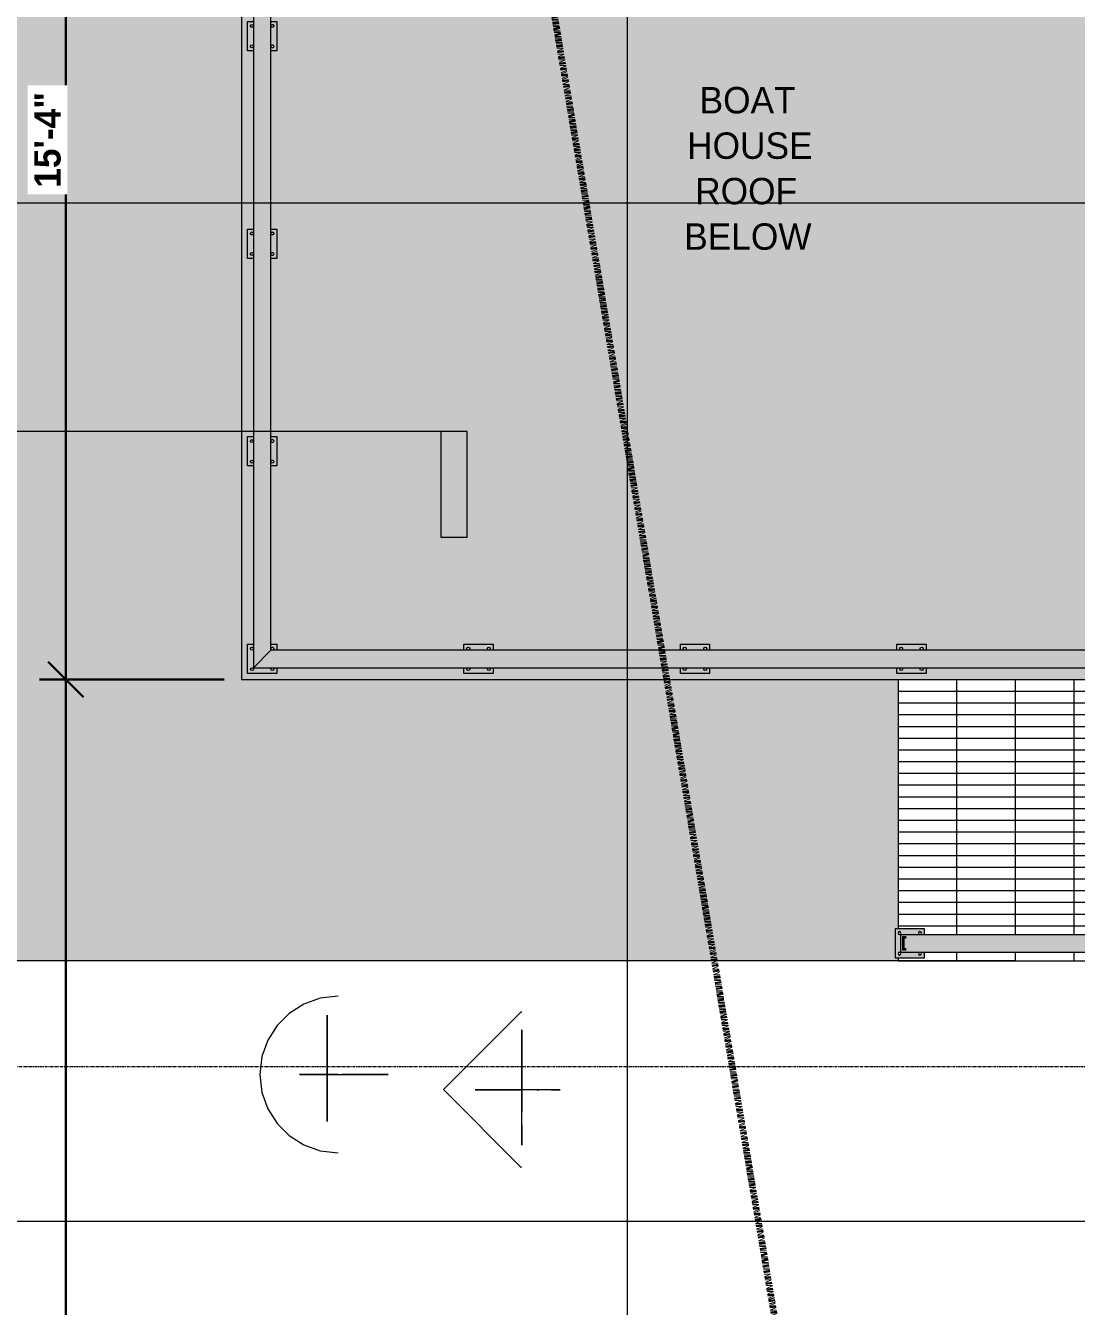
# Model space of a CAD drawing. Header units: inches. Extents: x -3304 to -1623, y 8184 to 9003.
# Drawn here: x -3111.2 to -2931.9, y 8585.7 to 8804.1 of the extents above; entities that cross this region are included whole.
import ezdxf

# ---------------------------------------------------------------- set-up
doc = ezdxf.new("R2010")
doc.units = ezdxf.units.IN
doc.header["$MEASUREMENT"] = 0
for name, pattern in [('Double Dash 3_8_', [1, 0.375, -0.125, 0.125, -0.125, 0.125, -0.125]), ('Grid Line 1_2_', [0.875, 0.5, -0.125, 0.125, -0.125]), ('Overhead 1_16_', [0.101562, 0.0625, -0.039062])]:
    doc.linetypes.add(name, pattern=pattern)
for name, color, linetype, lineweight in [('A-ANNO-DIMS-1', 211, 'Continuous', 30), ('A-DETL-GENF', 92, 'Continuous', 9), ('A-FLOR', 192, 'Continuous', 18), ('A-FLOR-HRAL', 11, 'Continuous', 9), ('C-PROP-LINE', 91, 'Double Dash 3_8_', 158), ('C-TOPO', 7, 'Continuous', 9), ('G-ANNO-SYMB', 111, 'Continuous', 9), ('G-ANNO-TEXT-1', 147, 'Continuous', 9), ('S-FNDN', 32, 'Continuous', 18), ('S-GRID-1', 1, 'Grid Line 1_2_', 9), ('S-STRS', 31, 'Continuous', 9), ('S-STRS-1', 31, 'Overhead 1_16_', 9)]:
    doc.layers.add(name, color=color, linetype=linetype, lineweight=lineweight)
doc.styles.add('Century Gothic_1', font='ufonts.com_century-gothic.ttf', dxfattribs={"height": 4.5})
doc.styles.add('Century Gothic_B', font='GOTHICB.TTF', dxfattribs={"height": 4.5})
doc.dimstyles.new('OD__1__Tol__', dxfattribs={"dimscale": 12, "dimtxt": 4.698757, "dimasz": 0.5, "dimexe": 0.375, "dimexo": 0.25, "dimgap": 0.0625, "dimtad": 1, "dimdec": 0, "dimzin": 3, "dimdsep": 46, "dimlunit": 4, "dimtxsty": 'Century Gothic_B', "dimblk1": 'OBLIQUE', "dimblk2": 'OBLIQUE', "dimsah": 1, "dimcen": 0.09, "dimdle": 0.375, "dimazin": 0, "dimtfac": 1, "dimtdec": 4, "dimtix": 1, "dimtmove": 0, "dimatfit": 3, "dimfxl": 1, "dimtvp": 1, "dimtfill": 1, "dimfrac": 2, "dimtolj": 1, "dimtzin": 0, "dimlwd": 30, "dimlwe": 30, "dimarcsym": 2})
pattern_1 = [(180, (-2962.337, 8692.569), (-2e-16, -2), [])]

# ---------------------------------------------------------------- blocks, each defined once
blk = doc.blocks.new('Railing - 2_ x 1_2_ 2-V2-FLOOR PLAN - 2ND FLOOR')
at = {"layer": 'A-FLOR-HRAL'}
h = blk.add_hatch(color=256, dxfattribs=at)
h.paths.add_polyline_path([(-2.5, -2.5), (-2.5, 2.5), (-1.5, 2.5), (-1.5, -1.5), (2.5, -1.5), (2.5, -2.5), (-2, -2.5)], flags=0)
h.paths.add_polyline_path([(-2, 1.75), (-1.99, 1.69), (-1.93, 1.57), (-1.81, 1.51), (-1.69, 1.51), (-1.57, 1.57), (-1.51, 1.69), (-1.51, 1.81), (-1.57, 1.93), (-1.63, 1.97), (-1.75, 2), (-1.88, 1.97), (-1.97, 1.87)], flags=0)
h.paths.add_polyline_path([(-2, -1.75), (-1.99, -1.81), (-1.93, -1.93), (-1.81, -1.99), (-1.69, -1.99), (-1.57, -1.93), (-1.51, -1.81), (-1.51, -1.69), (-1.57, -1.57), (-1.69, -1.51), (-1.81, -1.51), (-1.93, -1.57), (-1.99, -1.69)], flags=0)
h.paths.add_polyline_path([(1.5, -1.75), (1.53, -1.88), (1.57, -1.93), (1.69, -1.99), (1.81, -1.99), (1.93, -1.93), (1.99, -1.81), (1.99, -1.69), (1.97, -1.63), (1.87, -1.53), (1.81, -1.51), (1.69, -1.51), (1.57, -1.57), (1.51, -1.69)], flags=0)
h.paths.add_polyline_path([(1.5, 1.93), (1.5, 2.5), (2.5, 2.5), (2.5, 1.5), (1.5, 1.5), (1.5, 1.81)], flags=0)
h.paths.add_polyline_path([(1.51, 1.81), (1.51, 1.69), (1.57, 1.57), (1.72, 1.51), (1.81, 1.51), (1.91, 1.57), (1.97, 1.62), (1.99, 1.69), (1.99, 1.81), (1.97, 1.87), (1.87, 1.97), (1.75, 2), (1.62, 1.97), (1.57, 1.93), (1.53, 1.86)], flags=0)
h = blk.add_hatch(color=256, dxfattribs=at)
h.paths.add_polyline_path([(-2, -1.75), (-1.99, -1.69), (-1.93, -1.57), (-1.81, -1.51), (-1.69, -1.51), (-1.57, -1.57), (-1.51, -1.69), (-1.51, -1.81), (-1.57, -1.93), (-1.69, -1.99), (-1.81, -1.99), (-1.93, -1.93), (-1.99, -1.81)], flags=0)
h.paths.add_polyline_path([(-2, 1.75), (-1.97, 1.87), (-1.88, 1.97), (-1.75, 2), (-1.63, 1.97), (-1.57, 1.93), (-1.51, 1.81), (-1.51, 1.69), (-1.57, 1.57), (-1.69, 1.51), (-1.81, 1.51), (-1.93, 1.57), (-1.99, 1.69)], flags=0)
h.paths.add_polyline_path([(1.5, -1.75), (1.53, -1.64), (1.57, -1.57), (1.69, -1.51), (1.81, -1.51), (1.91, -1.57), (1.97, -1.63), (1.99, -1.69), (1.99, -1.81), (1.93, -1.93), (1.81, -1.99), (1.69, -1.99), (1.57, -1.93), (1.51, -1.81)], flags=0)
h.paths.add_polyline_path([(1.51, 1.69), (1.51, 1.81), (1.57, 1.93), (1.62, 1.97), (1.75, 2), (1.87, 1.97), (1.97, 1.87), (1.99, 1.81), (1.99, 1.69), (1.97, 1.62), (1.87, 1.53), (1.81, 1.51), (1.69, 1.51), (1.57, 1.57), (1.53, 1.62)], flags=0)
for p, q in [((-1.5, 2.5), (-2.5, 2.5)), ((-2.5, 2.5), (-2.5, -2.5)), ((2.5, 2.5), (1.5, 2.5)), ((2.5, 1.5), (2.5, 2.5)), ((2.5, -2.5), (2.5, -1.5)), ((-2.5, -2.5), (2.5, -2.5))]:
    blk.add_line(p, q, dxfattribs=at)
for centre, start, end in [((-1.75, 1.75), 15.0088, 180), ((-1.75, 1.75), 180, 360), ((-1.75, 1.75), 360, 15), ((1.75, 1.75), 165, 180), ((1.75, 1.75), 180, 360), ((1.75, 1.75), 15.0088, 164.9912), ((1.75, 1.75), 360, 15), ((-1.75, -1.75), 360, 180), ((-1.75, -1.75), 180, 360), ((1.75, -1.75), 360, 180), ((1.75, -1.75), 180, 360)]:
    blk.add_arc(centre, 0.25, start, end, dxfattribs=at)
blk = doc.blocks.new('Railing - 2_ x 1_2_ 2-V5-FLOOR PLAN - 2ND FLOOR')
at = {"layer": 'A-FLOR-HRAL'}
h = blk.add_hatch(color=256, dxfattribs=at)
h.paths.add_polyline_path([(-2.5, -2.5), (-2.5, 2.5), (-1.5, 2.5), (-1.51, -2.5), (-2, -2.5)], flags=0)
h.paths.add_polyline_path([(-2, 1.75), (-1.99, 1.69), (-1.93, 1.57), (-1.81, 1.51), (-1.69, 1.51), (-1.57, 1.57), (-1.51, 1.69), (-1.51, 1.81), (-1.57, 1.93), (-1.63, 1.97), (-1.75, 2), (-1.88, 1.97), (-1.97, 1.87)], flags=0)
h.paths.add_polyline_path([(-2, -1.75), (-1.99, -1.81), (-1.93, -1.93), (-1.81, -1.99), (-1.69, -1.99), (-1.57, -1.93), (-1.51, -1.81), (-1.51, -1.69), (-1.57, -1.57), (-1.69, -1.51), (-1.81, -1.51), (-1.93, -1.57), (-1.99, -1.69)], flags=0)
h.paths.add_polyline_path([(1.5, -1.88), (1.5, 2.5), (2.5, 2.5), (2.5, -2.5), (1.5, -2.5), (1.5, -1.88)], flags=0)
h.paths.add_polyline_path([(1.5, -1.75), (1.53, -1.88), (1.57, -1.93), (1.69, -1.99), (1.81, -1.99), (1.93, -1.93), (1.99, -1.81), (1.99, -1.69), (1.97, -1.63), (1.87, -1.53), (1.81, -1.51), (1.69, -1.51), (1.57, -1.57), (1.51, -1.69)], flags=0)
h.paths.add_polyline_path([(1.51, 1.81), (1.51, 1.69), (1.57, 1.57), (1.69, 1.51), (1.81, 1.51), (1.91, 1.57), (1.97, 1.62), (1.99, 1.69), (1.99, 1.81), (1.97, 1.87), (1.87, 1.97), (1.75, 2), (1.62, 1.97), (1.57, 1.93), (1.53, 1.86)], flags=0)
h = blk.add_hatch(color=256, dxfattribs=at)
h.paths.add_polyline_path([(-2, 1.75), (-1.97, 1.87), (-1.88, 1.97), (-1.75, 2), (-1.63, 1.97), (-1.57, 1.93), (-1.51, 1.81), (-1.51, 1.69), (-1.57, 1.57), (-1.69, 1.51), (-1.81, 1.51), (-1.93, 1.57), (-1.99, 1.69)], flags=0)
h.paths.add_polyline_path([(-2, -1.75), (-1.99, -1.69), (-1.93, -1.57), (-1.81, -1.51), (-1.69, -1.51), (-1.57, -1.57), (-1.51, -1.69), (-1.51, -1.81), (-1.57, -1.93), (-1.69, -1.99), (-1.81, -1.99), (-1.93, -1.93), (-1.99, -1.81)], flags=0)
h.paths.add_polyline_path([(1.5, -1.75), (1.53, -1.64), (1.57, -1.57), (1.69, -1.51), (1.81, -1.51), (1.91, -1.57), (1.97, -1.63), (1.99, -1.69), (1.99, -1.81), (1.93, -1.93), (1.81, -1.99), (1.69, -1.99), (1.57, -1.93), (1.51, -1.81)], flags=0)
h.paths.add_polyline_path([(1.51, 1.69), (1.51, 1.81), (1.57, 1.93), (1.62, 1.97), (1.75, 2), (1.87, 1.97), (1.97, 1.87), (1.99, 1.81), (1.99, 1.69), (1.97, 1.62), (1.87, 1.53), (1.81, 1.51), (1.69, 1.51), (1.57, 1.57), (1.53, 1.62)], flags=0)
for p, q in [((-1.5, 2.5), (-2.5, 2.5)), ((-2.5, 2.5), (-2.5, -2.5)), ((2.5, 2.5), (1.5, 2.5)), ((2.5, -2.5), (2.5, 2.5)), ((-2.5, -2.5), (-1.5, -2.5)), ((1.5, -2.5), (2.5, -2.5))]:
    blk.add_line(p, q, dxfattribs=at)
for centre, start, end in [((-1.75, 1.75), 360, 180), ((-1.75, 1.75), 180, 360), ((1.75, 1.75), 360, 180), ((1.75, 1.75), 180, 360), ((-1.75, -1.75), 360, 180), ((-1.75, -1.75), 180, 360), ((1.75, -1.75), 360, 180), ((1.75, -1.75), 180, 360)]:
    blk.add_arc(centre, 0.25, start, end, dxfattribs=at)
blk = doc.blocks.new('Railing - 2_ x 1_2_ 2-V6-FLOOR PLAN - 2ND FLOOR')
at = {"layer": 'A-FLOR-HRAL'}
h = blk.add_hatch(color=256, dxfattribs=at)
h.paths.add_polyline_path([(-1.5, 2.5), (-1.5, -2.5), (-2.5, -2.5), (-2.5, 2.5)], flags=0)
h.paths.add_polyline_path([(2.5, 2.5), (2.5, -2.5), (1.5, -2.5), (1.5, 2.5), (1.97, 2.5)], flags=0)
h.paths.add_polyline_path([(-1.75, 2), (-1.88, 1.97), (-1.97, 1.87), (-2, 1.75), (-1.99, 1.69), (-1.93, 1.57), (-1.81, 1.51), (-1.69, 1.51), (-1.57, 1.57), (-1.51, 1.69), (-1.51, 1.81), (-1.57, 1.93), (-1.63, 1.97)], flags=0)
h.paths.add_polyline_path([(1.75, 2), (1.62, 1.97), (1.57, 1.93), (1.51, 1.81), (1.51, 1.69), (1.57, 1.57), (1.69, 1.51), (1.81, 1.51), (1.91, 1.57), (1.97, 1.62), (1.99, 1.69), (1.99, 1.81), (1.97, 1.87), (1.87, 1.97), (1.81, 1.98)], flags=0)
h.paths.add_polyline_path([(-1.69, -1.51), (-1.81, -1.51), (-1.93, -1.57), (-1.99, -1.69), (-1.99, -1.81), (-1.93, -1.93), (-1.81, -1.99), (-1.69, -1.99), (-1.57, -1.93), (-1.51, -1.81), (-1.51, -1.69), (-1.57, -1.57), (-1.63, -1.53)], flags=0)
h.paths.add_polyline_path([(1.69, -1.51), (1.57, -1.57), (1.51, -1.69), (1.51, -1.81), (1.57, -1.93), (1.69, -1.99), (1.81, -1.99), (1.93, -1.93), (1.99, -1.81), (1.99, -1.69), (1.97, -1.63), (1.87, -1.53), (1.81, -1.51)], flags=0)
h = blk.add_hatch(color=256, dxfattribs=at)
h.paths.add_polyline_path([(1.75, 2), (1.87, 1.97), (1.97, 1.87), (1.99, 1.81), (1.99, 1.69), (1.97, 1.62), (1.87, 1.53), (1.81, 1.51), (1.69, 1.51), (1.57, 1.57), (1.51, 1.69), (1.51, 1.81), (1.57, 1.93), (1.62, 1.97)], flags=0)
h.paths.add_polyline_path([(-1.75, 2), (-1.63, 1.97), (-1.57, 1.93), (-1.51, 1.81), (-1.51, 1.69), (-1.57, 1.57), (-1.69, 1.51), (-1.81, 1.51), (-1.93, 1.57), (-1.99, 1.69), (-2, 1.75), (-1.97, 1.87), (-1.88, 1.97)], flags=0)
h.paths.add_polyline_path([(-1.69, -1.51), (-1.57, -1.57), (-1.51, -1.69), (-1.51, -1.81), (-1.57, -1.93), (-1.69, -1.99), (-1.81, -1.99), (-1.93, -1.93), (-1.99, -1.81), (-1.99, -1.69), (-1.93, -1.57), (-1.81, -1.51)], flags=0)
h.paths.add_polyline_path([(1.69, -1.51), (1.81, -1.51), (1.91, -1.57), (1.97, -1.63), (1.99, -1.69), (1.99, -1.81), (1.93, -1.93), (1.81, -1.99), (1.69, -1.99), (1.57, -1.93), (1.51, -1.81), (1.51, -1.69), (1.57, -1.57), (1.62, -1.53)], flags=0)
for p, q in [((-1.5, 2.5), (-2.5, 2.5)), ((-2.5, 2.5), (-2.5, -2.5)), ((2.5, 2.5), (1.5, 2.5)), ((2.5, -2.5), (2.5, 2.5)), ((-2.5, -2.5), (-1.5, -2.5)), ((1.5, -2.5), (2.5, -2.5))]:
    blk.add_line(p, q, dxfattribs=at)
for centre, start, end in [((-1.75, 1.75), 360, 180), ((-1.75, 1.75), 180, 360), ((1.75, 1.75), 75, 180), ((1.75, 1.75), 180, 285), ((1.75, 1.75), 360, 74.9912), ((1.75, 1.75), 285.0088, 360), ((-1.75, -1.75), 360, 180), ((-1.75, -1.75), 180, 360), ((1.75, -1.75), 75, 180), ((1.75, -1.75), 180, 285), ((1.75, -1.75), 360, 74.9912), ((1.75, -1.75), 285.0088, 360)]:
    blk.add_arc(centre, 0.25, start, end, dxfattribs=at)
blk = doc.blocks.new('Railing - Railing-1114347-FLOOR PLAN - 2ND FLOOR')
at = {"layer": 'A-FLOR-HRAL'}
for points in [[(8694.57, 3072.34), (8694.57, 2812.34), (8697.57, 2812.34), (8697.57, 3069.34), (8695.61, 3071.29)], [(8694.57, 3072.34), (8697.57, 3069.34), (8871.57, 3069.34), (8874.57, 3072.34), (8696.64, 3072.34)]]:
    blk.add_hatch(color=256, dxfattribs=at).paths.add_polyline_path(points, flags=0)
for p, q in [((8697.57, 3069.34), (8694.57, 3072.34)), ((8694.57, 3072.34), (8694.57, 2812.34)), ((8874.57, 3072.34), (8694.57, 3072.34)), ((8697.57, 2812.34), (8697.57, 3069.34)), ((8697.57, 3069.34), (8871.57, 3069.34))]:
    blk.add_line(p, q, dxfattribs=at)
at = {"extrusion": (0, 0, -1), "zscale": -1}
for name, p, rotation in [('Railing - 2_ x 1_2_ 2-V2-FLOOR PLAN - 2ND FLOOR', (-8696.07, 3070.84), 180), ('Railing - 2_ x 1_2_ 2-V6-FLOOR PLAN - 2ND FLOOR', (-8731.47, 3070.84), 270), ('Railing - 2_ x 1_2_ 2-V6-FLOOR PLAN - 2ND FLOOR', (-8766.87, 3070.84), 270), ('Railing - 2_ x 1_2_ 2-V6-FLOOR PLAN - 2ND FLOOR', (-8802.27, 3070.84), 270), ('Railing - 2_ x 1_2_ 2-V5-FLOOR PLAN - 2ND FLOOR', (-8696.07, 3033.91), 180), ('Railing - 2_ x 1_2_ 2-V5-FLOOR PLAN - 2ND FLOOR', (-8696.07, 2996.98), 180), ('Railing - 2_ x 1_2_ 2-V5-FLOOR PLAN - 2ND FLOOR', (-8696.07, 2960.05), 180)]:
    blk.add_blockref(name, p, dxfattribs=dict(at, rotation=rotation))
blk = doc.blocks.new('Railing - 2_ x 1_2_ 2-1877839-FLOOR PLAN - 2ND FLOOR')
at = {"layer": 'A-FLOR-HRAL'}
h = blk.add_hatch(color=256, dxfattribs=at)
h.paths.add_polyline_path([(-2.5, 2.5), (-2.5, -2.5), (-1.5, -2.5), (-1.5, 1.5), (1.5, 1.5), (1.5, -2.5), (2.5, -2.5), (2.5, 2.5), (-1.87, 2.5)], flags=0)
h.paths.add_polyline_path([(-2, 1.75), (-1.97, 1.88), (-1.84, 1.98), (-1.75, 2), (-1.62, 1.97), (-1.57, 1.93), (-1.51, 1.81), (-1.51, 1.69), (-1.57, 1.57), (-1.69, 1.51), (-1.84, 1.52), (-1.93, 1.57), (-1.99, 1.69)], flags=0)
h.paths.add_polyline_path([(-2, -1.75), (-1.99, -1.69), (-1.93, -1.57), (-1.81, -1.51), (-1.69, -1.51), (-1.57, -1.57), (-1.51, -1.69), (-1.51, -1.81), (-1.57, -1.93), (-1.69, -1.99), (-1.84, -1.98), (-1.93, -1.93), (-1.99, -1.81)], flags=0)
h.paths.add_polyline_path([(1.5, -1.75), (1.53, -1.64), (1.57, -1.57), (1.69, -1.51), (1.81, -1.51), (1.91, -1.57), (1.97, -1.62), (1.99, -1.69), (1.99, -1.81), (1.93, -1.93), (1.81, -1.99), (1.69, -1.99), (1.57, -1.93), (1.51, -1.81)], flags=0)
h.paths.add_polyline_path([(1.51, 1.81), (1.57, 1.93), (1.63, 1.97), (1.75, 2), (1.88, 1.97), (1.97, 1.88), (1.99, 1.81), (1.99, 1.69), (1.97, 1.63), (1.88, 1.53), (1.81, 1.51), (1.69, 1.51), (1.57, 1.57), (1.51, 1.69)], flags=0)
h = blk.add_hatch(color=256, dxfattribs=at)
h.paths.add_polyline_path([(-2, -1.75), (-1.99, -1.81), (-1.93, -1.93), (-1.81, -1.99), (-1.69, -1.99), (-1.57, -1.93), (-1.51, -1.81), (-1.51, -1.69), (-1.57, -1.57), (-1.69, -1.51), (-1.84, -1.52), (-1.93, -1.57), (-1.99, -1.69)], flags=0)
h.paths.add_polyline_path([(-2, 1.75), (-1.99, 1.69), (-1.93, 1.57), (-1.81, 1.51), (-1.69, 1.51), (-1.57, 1.57), (-1.51, 1.69), (-1.51, 1.81), (-1.57, 1.93), (-1.62, 1.97), (-1.75, 2), (-1.87, 1.97), (-1.97, 1.88)], flags=0)
h.paths.add_polyline_path([(1.5, -1.75), (1.53, -1.87), (1.57, -1.93), (1.69, -1.99), (1.81, -1.99), (1.93, -1.93), (1.99, -1.81), (1.99, -1.69), (1.97, -1.62), (1.88, -1.53), (1.81, -1.51), (1.69, -1.51), (1.57, -1.57), (1.51, -1.69)], flags=0)
h.paths.add_polyline_path([(1.51, 1.81), (1.51, 1.69), (1.57, 1.57), (1.69, 1.51), (1.81, 1.51), (1.91, 1.57), (1.97, 1.63), (1.99, 1.69), (1.99, 1.81), (1.97, 1.88), (1.88, 1.97), (1.75, 2), (1.63, 1.97), (1.57, 1.93), (1.53, 1.86)], flags=0)
blk.add_hatch(color=256, dxfattribs=at).paths.add_polyline_path([(-1.19, 1.19), (-1.19, 0.59), (-0.94, 0.59), (-0.94, 0.94), (0.94, 0.94), (0.94, 0.59), (1.19, 0.59), (1.19, 1.19), (-0.94, 1.19)], flags=0)
for p, q in [((2.5, 2.5), (-2.5, 2.5)), ((-2.5, 2.5), (-2.5, -2.5)), ((2.5, -2.5), (2.5, 2.5)), ((-1.19, 1.19), (1.19, 1.19)), ((-1.19, 0.59), (-1.19, 1.19)), ((-0.94, 0.59), (-0.94, 0.94)), ((-0.94, 0.94), (0.94, 0.94)), ((0.94, 0.94), (0.94, 0.59)), ((1.19, 1.19), (1.19, 0.59)), ((-2.5, -2.5), (-1.5, -2.5)), ((1.5, -2.5), (2.5, -2.5))]:
    blk.add_line(p, q, dxfattribs=at)
for centre, start, end in [((-1.75, 1.75), 360, 180), ((-1.75, 1.75), 180, 360), ((1.75, 1.75), 360, 180), ((1.75, 1.75), 180, 360), ((-1.75, -1.75), 360, 180), ((-1.75, -1.75), 180, 360), ((1.75, -1.75), 360, 180), ((1.75, -1.75), 180, 360)]:
    blk.add_arc(centre, 0.25, start, end, dxfattribs=at)
blk = doc.blocks.new('Railing - Railing-1123708-FLOOR PLAN - 2ND FLOOR')
at = {"layer": 'A-FLOR-HRAL'}
h = blk.add_hatch(color=256, dxfattribs=at)
h.paths.add_polyline_path([(8646.07, 2961.84), (8646.07, 2822.34), (8649.07, 2822.34), (8649.07, 2961.84), (8646.38, 2961.84)], flags=0)
h.paths.add_polyline_path([(8646.38, 2823.27), (8646.38, 2823.52), (8648.76, 2823.52), (8648.76, 2822.79), (8648.51, 2822.79), (8648.51, 2823.27), (8646.63, 2823.27), (8646.63, 2822.79), (8646.38, 2822.79)], flags=0)
h.paths.add_polyline_path([(8646.38, 2844.42), (8646.38, 2845.02), (8648.76, 2845.02), (8648.76, 2844.42), (8648.51, 2844.42), (8648.51, 2844.77), (8646.63, 2844.77), (8646.63, 2844.42)], flags=0)
h.paths.add_polyline_path([(8646.38, 2884.11), (8646.38, 2884.36), (8648.76, 2884.36), (8648.76, 2883.76), (8648.51, 2883.76), (8648.51, 2884.11), (8646.63, 2884.11), (8646.63, 2883.76), (8646.38, 2883.76)], flags=0)
h.paths.add_polyline_path([(8646.38, 2923.44), (8646.38, 2923.69), (8648.76, 2923.69), (8648.76, 2923.09), (8648.51, 2923.09), (8648.51, 2923.44), (8646.63, 2923.44), (8646.63, 2923.09), (8646.38, 2923.09)], flags=0)
h.paths.add_polyline_path([(8646.38, 2960.92), (8646.38, 2961.52), (8648.76, 2961.52), (8648.76, 2960.92), (8648.51, 2960.92), (8648.51, 2961.27), (8646.63, 2961.27), (8646.63, 2960.92)], flags=0)
for p, q in [((8646.07, 2961.84), (8649.07, 2961.84)), ((8646.07, 2961.84), (8646.07, 2822.34)), ((8649.07, 2961.84), (8649.07, 2822.34))]:
    blk.add_line(p, q, dxfattribs=at)
blk.add_blockref('Railing - 2_ x 1_2_ 2-1877839-FLOOR PLAN - 2ND FLOOR', (8647.57, 2960.34))
blk = doc.blocks.new('dwayne 23733 - dwayne 23733-V38-FLOOR PLAN - 2ND FLOOR')
at = {"layer": 'A-DETL-GENF'}
for p, q in [((-13.72, 0.19), (-0.5, 13.4)), ((12.71, 0.19), (-0.5, 13.4)), ((-0.54, 7.92), (-0.54, 8.01)), ((-0.54, 8.01), (-0.54, 7.91)), ((-0.54, 7.66), (-0.54, 7.92)), ((-0.54, 7.91), (-0.54, 7.65)), ((-0.54, 7.26), (-0.54, 7.66)), ((-0.54, 7.65), (-0.54, 7.26)), ((-0.54, 5.28), (-0.54, 7.26)), ((-0.54, 7.26), (-0.54, 6.78)), ((-0.54, 6.78), (-0.54, 6.24)), ((-0.54, 6.24), (-0.54, 5.69)), ((-0.54, 5.69), (-0.54, 4.84)), ((-0.54, 4.95), (-0.54, 5.28)), ((-0.54, 1.23), (-0.54, 4.95)), ((-0.54, 4.84), (-0.54, 4.6)), ((-0.54, 4.7), (-0.54, 4.84)), ((-0.54, 4.84), (-0.54, 4.81)), ((-0.54, 4.81), (-0.54, 4.74)), ((-0.54, 4.74), (-0.54, 4.69)), ((-0.54, 4.12), (-0.54, 4.7)), ((-0.54, 4.69), (-0.54, 4.64)), ((-0.54, 4.64), (-0.54, 4.58)), ((-0.54, 4.6), (-0.54, 0.4)), ((-0.54, 4.58), (-0.54, 0)), ((-0.54, 4.39), (-0.54, 4.42)), ((-0.54, 4.42), (-0.54, 3.9)), ((-0.54, 4.23), (-0.54, 4.39)), ((-0.54, 3.14), (-0.54, 4.23)), ((-0.54, 1.4), (-0.54, 4.12)), ((-0.54, 3.9), (-0.54, 3.96)), ((-0.54, 3.96), (-0.54, 3.81)), ((-0.54, 3.81), (-0.54, 1.23)), ((-0.54, 2.17), (-0.54, 3.14)), ((-13.72, 0.19), (-13.7, 0)), ((-7.33, 0), (-7.36, 0)), ((-7.36, 0), (-6.63, 0)), ((-7.25, 0), (-7.33, 0)), ((-6.85, 0), (-6.99, 0)), ((-6.99, 0), (-6.86, 0)), ((-6.63, 0), (-6.85, 0)), ((-2.13, 0), (-3.2, 0)), ((-0.11, 0), (-2.13, 0)), ((-0.54, 1.69), (-0.54, 2.17)), ((-0.54, 0.45), (-0.54, 1.69)), ((-0.54, 0.71), (-0.54, 1.4)), ((-0.54, 0.4), (-0.54, 0.71)), ((-0.54, -0.61), (-0.54, 0.45)), ((1.28, 0), (-0.11, 0)), ((1.54, 0), (1.28, 0)), ((1.96, 0), (1.54, 0)), ((6.55, 0), (5.7, 0)), ((5.7, 0), (6.64, 0)), ((6.64, 0), (6.54, 0)), ((6.82, 0), (6.55, 0)), ((7.12, 0), (6.82, 0)), ((7.44, 0), (7.12, 0)), ((7.75, 0), (7.44, 0)), ((8.04, 0), (7.75, 0)), ((8.28, 0), (8.04, 0)), ((8.11, 0), (8.71, 0)), ((8.46, 0), (8.28, 0)), ((8.68, 0), (8.46, 0)), ((8.71, 0), (8.68, 0)), ((12.69, 0), (12.71, 0.19)), ((-9.93, 0), (-9.98, 0)), ((-9.98, 0), (-8.83, 0)), ((-9.83, 0), (-9.93, 0)), ((-9.68, 0), (-9.83, 0)), ((-9.47, 0), (-9.68, 0)), ((-9.14, 0), (-9.47, 0)), ((-8.72, 0), (-9.14, 0)), ((-8.83, 0), (-8.42, 0)), ((-8.27, 0), (-8.72, 0)), ((-8.42, 0), (-7.45, 0)), ((-7.82, 0), (-8.27, 0)), ((-7.4, 0), (-7.82, 0)), ((-7.45, 0), (-6.32, 0)), ((-7.07, 0), (-7.4, 0)), ((-7.12, 0), (-7.25, 0)), ((-7.12, 0), (-4.34, 0)), ((-6.86, 0), (-7.07, 0)), ((-6.32, 0), (-5.19, 0)), ((-5.19, 0), (-4.2, 0)), ((-3.91, 0), (-4.34, 0)), ((-4.25, 0), (-4.26, 0)), ((-4.26, 0), (-4.25, 0)), ((-4.05, 0), (-4.25, 0)), ((-4.25, 0), (-4.23, 0)), ((-4.23, 0), (-4.21, 0)), ((-4.21, 0), (-3.41, 0)), ((-4.2, 0), (-3.49, 0)), ((-3.19, 0), (-4.05, 0)), ((-3.59, 0), (-3.91, 0)), ((-3.37, 0), (-3.59, 0)), ((-3.49, 0), (-3.19, 0)), ((-3.41, 0), (-2.92, 0)), ((-3.2, 0), (-3.37, 0)), ((-2.92, 0), (-2.34, 0)), ((-2.34, 0), (-1.67, 0)), ((-1.67, 0), (-0.04, 0)), ((-0.54, -1.49), (-0.54, -0.61)), ((-0.54, -2.17), (-0.54, -1.49)), ((-0.54, -2.65), (-0.54, -2.17)), ((-0.04, 0), (0.63, 0)), ((0.63, 0), (1.15, 0)), ((1.15, 0), (1.55, 0)), ((1.55, 0), (1.83, 0)), ((1.75, 0), (1.74, 0)), ((1.74, 0), (1.83, 0)), ((2.33, 0), (1.75, 0)), ((1.83, 0), (2.21, 0)), ((1.83, 0), (2.02, 0)), ((2.6, 0), (1.96, 0)), ((2.02, 0), (2.31, 0)), ((2.21, 0), (2.33, 0)), ((2.31, 0), (2.7, 0)), ((6.54, 0), (2.6, 0)), ((2.7, 0), (7.81, 0)), ((7.81, 0), (8.3, 0)), ((9.46, 0), (8.11, 0)), ((8.3, 0), (8.85, 0)), ((8.85, 0), (9.27, 0)), ((9.27, 0), (9.56, 0)), ((9.71, 0), (9.46, 0)), ((9.56, 0), (9.71, 0)), ((-0.54, -2.8), (-0.54, -2.53)), ((-0.54, -2.53), (-0.54, -2.9)), ((-0.54, -2.9), (-0.54, -2.65)), ((-0.54, -5.64), (-0.54, -2.8)), ((-0.54, -5.03), (-0.54, -4.93)), ((-0.54, -5.03), (-0.54, -5.01)), ((-0.54, -5.01), (-0.54, -5.33)), ((-0.54, -5.33), (-0.54, -5.37)), ((-0.54, -5.37), (-0.54, -5.49)), ((-0.54, -5.49), (-0.54, -5.65)), ((-0.54, -6.53), (-0.54, -5.64)), ((-0.54, -5.65), (-0.54, -5.83)), ((-0.54, -5.83), (-0.54, -5.99)), ((-0.54, -5.99), (-0.54, -6.12)), ((-0.54, -6.12), (-0.54, -6.18)), ((-0.54, -6.18), (-0.54, -6.53))]:
    blk.add_line(p, q, dxfattribs=at)
blk = doc.blocks.new('tina 23824 - tina 23824-V39-FLOOR PLAN - 2ND FLOOR')
at = {"layer": 'A-DETL-GENF'}
for p, q in [((0, 8.55), (0, 8.56)), ((0, 8.56), (0, 8.18)), ((0, 7.35), (0, 8.55)), ((0, 8.18), (0, 5.28)), ((0, 6.76), (0, 7.35)), ((0, 5.67), (0, 6.76)), ((0, 6.54), (0, 6.59)), ((0, 6.59), (0, 6.48)), ((0, 4.75), (0, 6.54)), ((0, 6.48), (0, 5.68)), ((0, 6.21), (0, 6.28)), ((0, 6.28), (0, 6.28)), ((0, 6.28), (0, 6.25)), ((0, 6.25), (0, 6.2)), ((0, 3.39), (0, 6.21)), ((0, 6.2), (0, 6.17)), ((0, 6.17), (0, 6.19)), ((0, 4.14), (0, 6.02)), ((0, 6.02), (0, 5.99)), ((0, 5.99), (0, 5.55)), ((0, 5.68), (0, 5.67)), ((0, 5.55), (0, 4.56)), ((0, 5.28), (0, 4.14)), ((0, 4.15), (0, 4.75)), ((0, 4.56), (0, 2.26)), ((0, 4.46), (0, 4.48)), ((0, 4.48), (0, 4.38)), ((0, 4.32), (0, 4.46)), ((0, 4.38), (0, 4.14)), ((0, 4.08), (0, 4.32)), ((0, 2.07), (0, 4.15)), ((0, 4.14), (0, 4.03)), ((0, 3.76), (0, 4.08)), ((0, 4.03), (0, 2.94)), ((0, 2.66), (0, 3.76)), ((0, 2.23), (0, 3.39)), ((0, 2.5), (0, 3.27)), ((0, 3.27), (0, 3.05)), ((0, 3.05), (0, 2.97)), ((0, 2.97), (0, 2.83)), ((0, 2.94), (0, 2.59)), ((0, 2.83), (0, 0.65)), ((0, 2.16), (0, 2.66)), ((0, 2.59), (0, 2.46)), ((0, 2.46), (0, 2.5)), ((0, 2.26), (0, 1.96)), ((0, 1.85), (0, 2.23)), ((0, 1.81), (0, 2.16)), ((0, 0.74), (0, 2.07)), ((0, 1.96), (0, 1.85)), ((0, 1.3), (0, 1.81)), ((0, 1.03), (0, 1.3)), ((0, 0.65), (0, 1.03)), ((0, 0.65), (0, 0.74)), ((0, -3.28), (0, 0.65)), ((0, 0), (0, -5.63)), ((-13.36, 0), (-13.01, -3.06)), ((-10.07, -1.88), (-10.12, -1.88)), ((-10.12, -1.88), (-8.16, -1.88)), ((-9.9, -1.88), (-10.07, -1.88)), ((-9.64, -1.88), (-9.9, -1.88)), ((-9.56, -1.88), (-9.68, -1.88)), ((-9.68, -1.88), (-8.44, -1.88)), ((-9.34, -1.88), (-9.64, -1.88)), ((-8.93, -1.88), (-9.56, -1.88)), ((-9.03, -1.88), (-9.34, -1.88)), ((-8.77, -1.88), (-9.03, -1.88)), ((-7.95, -1.88), (-8.93, -1.88)), ((-8.59, -1.88), (-8.77, -1.88)), ((-8.49, -1.88), (-8.59, -1.88)), ((-8.48, -1.88), (-8.5, -1.88)), ((-8.5, -1.88), (-8.48, -1.88)), ((-8.44, -1.88), (-8.49, -1.88)), ((-7.97, -1.88), (-8.48, -1.88)), ((-8.48, -1.88), (-8.45, -1.88)), ((-8.45, -1.88), (-8.43, -1.88)), ((-8.44, -1.88), (-8.2, -1.88)), ((-8.43, -1.88), (-8.44, -1.88)), ((-8.2, -1.88), (-7.17, -1.88)), ((-8.16, -1.88), (-7.85, -1.88)), ((-7.17, -1.88), (-7.97, -1.88)), ((-3.24, -1.88), (-7.95, -1.88)), ((-7.85, -1.88), (-7.38, -1.88)), ((-7.38, -1.88), (-6.81, -1.88)), ((-6.81, -1.88), (-6.22, -1.88)), ((-6.07, -1.88), (-6.29, -1.88)), ((-6.29, -1.88), (-6.19, -1.88)), ((-6.22, -1.88), (-5.67, -1.88)), ((-6.19, -1.88), (-6.03, -1.88)), ((-4.88, -1.88), (-6.07, -1.88)), ((-6.03, -1.88), (-4.12, -1.88)), ((-5.67, -1.88), (-5.24, -1.88)), ((-5.2, -1.88), (-5.28, -1.88)), ((-5.28, -1.88), (-5.22, -1.88)), ((-5.24, -1.88), (-4.99, -1.88)), ((-5.22, -1.88), (-5.08, -1.88)), ((-5.1, -1.88), (-5.2, -1.88)), ((-5.02, -1.88), (-5.1, -1.88)), ((-5.08, -1.88), (-4.88, -1.88)), ((-4.94, -1.88), (-5.02, -1.88)), ((-4.99, -1.88), (-4.94, -1.88)), ((-4.67, -1.88), (-3.25, -1.88)), ((-4.67, -1.88), (-4.66, -1.88)), ((4.17, -1.88), (-4.66, -1.88)), ((-4.12, -1.88), (-3.76, -1.88)), ((-3.76, -1.88), (-2.69, -1.88)), ((-3.25, -1.88), (-3.24, -1.88)), ((-2.69, -1.88), (-2.16, -1.88)), ((-2.16, -1.88), (0.54, -1.88)), ((0, -2.15), (0, -1.1)), ((0, -1.18), (0, -1.1)), ((0, -1.31), (0, -1.18)), ((0, -1.5), (0, -1.31)), ((0, -1.75), (0, -1.5)), ((0, -2.08), (0, -1.75)), ((0, -2.35), (0, -2.08)), ((0, -2.15), (0, -2.35)), ((0.54, -1.88), (1.26, -1.88)), ((1.26, -1.88), (1.71, -1.88)), ((1.71, -1.88), (1.97, -1.88)), ((1.97, -1.88), (2.21, -1.88)), ((2.21, -1.88), (3.87, -1.88)), ((2.32, -1.88), (2.21, -1.88)), ((2.21, -1.88), (3.98, -1.88)), ((6.09, -1.88), (2.32, -1.88)), ((3.09, -1.88), (3.08, -1.88)), ((3.08, -1.88), (3.19, -1.88)), ((3.26, -1.88), (3.09, -1.88)), ((3.19, -1.88), (3.43, -1.88)), ((4.4, -1.88), (3.26, -1.88)), ((3.43, -1.88), (3.3, -1.88)), ((3.3, -1.88), (3.68, -1.88)), ((3.68, -1.88), (4.08, -1.88)), ((3.87, -1.88), (4.11, -1.88)), ((3.98, -1.88), (4.2, -1.88)), ((4.08, -1.88), (4.5, -1.88)), ((4.11, -1.88), (4.29, -1.88)), ((4.2, -1.88), (4.17, -1.88)), ((4.29, -1.88), (4.46, -1.88)), ((4.46, -1.88), (4.4, -1.88)), ((4.5, -1.88), (4.9, -1.88)), ((4.9, -1.88), (5.27, -1.88)), ((5.27, -1.88), (5.58, -1.88)), ((5.58, -1.88), (5.82, -1.88)), ((7.06, -1.88), (5.6, -1.88)), ((5.6, -1.88), (6.14, -1.88)), ((5.82, -1.88), (8, -1.88)), ((6.63, -1.88), (6.09, -1.88)), ((6.14, -1.88), (6.24, -1.88)), ((7.56, -1.88), (6.14, -1.88)), ((6.14, -1.88), (6.53, -1.88)), ((6.24, -1.88), (6.43, -1.88)), ((6.43, -1.88), (6.67, -1.88)), ((6.53, -1.88), (6.62, -1.88)), ((6.62, -1.88), (6.73, -1.88)), ((6.91, -1.88), (6.63, -1.88)), ((6.67, -1.88), (6.94, -1.88)), ((6.73, -1.88), (6.84, -1.88)), ((6.84, -1.88), (6.91, -1.88)), ((6.91, -1.88), (6.94, -1.88)), ((6.94, -1.88), (6.91, -1.88)), ((6.94, -1.88), (7.2, -1.88)), ((7.06, -1.88), (7.05, -1.88)), ((7.05, -1.88), (7.06, -1.88)), ((7.12, -1.88), (7.06, -1.88)), ((7.23, -1.88), (7.12, -1.88)), ((7.2, -1.88), (7.42, -1.88)), ((7.34, -1.88), (7.23, -1.88)), ((7.47, -1.88), (7.34, -1.88)), ((7.42, -1.88), (7.56, -1.88)), ((7.62, -1.88), (7.47, -1.88)), ((7.77, -1.88), (7.62, -1.88)), ((7.9, -1.88), (7.77, -1.88)), ((7.98, -1.88), (7.9, -1.88)), ((8, -1.88), (7.98, -1.88)), ((13.01, -3.06), (13.36, 0)), ((-13.01, -3.06), (-12, -5.87)), ((0, -2.35), (0, -2.43)), ((0, -2.43), (0, -2.35)), ((0, -5.68), (0, -3.28)), ((12, -5.87), (13.01, -3.06)), ((-12, -5.87), (-10.42, -8.35)), ((0, -5.94), (0, -4.37)), ((0, -4.37), (0, -5.12)), ((0, -6.45), (0, -4.37)), ((0, -4.37), (0, -4.54)), ((0, -6.15), (0, -4.5)), ((0, -4.5), (0, -5.14)), ((0, -4.54), (0, -5.61)), ((0, -5.29), (0, -4.56)), ((0, -4.56), (0, -4.6)), ((0, -4.6), (0, -5.1)), ((0, -5.1), (0, -5.53)), ((0, -5.12), (0, -5.44)), ((0, -5.14), (0, -5.32)), ((0, -5.32), (0, -5.29)), ((0, -6.25), (0, -5.31)), ((0, -5.31), (0, -5.41)), ((0, -5.41), (0, -6.16)), ((0, -5.44), (0, -5.71)), ((0, -5.53), (0, -5.86)), ((0, -5.61), (0, -5.73)), ((0, -5.72), (0, -5.63)), ((0, -5.73), (0, -5.68)), ((0, -5.71), (0, -5.97)), ((0, -5.72), (0, -6.36)), ((0, -5.83), (0, -5.73)), ((0, -5.73), (0, -5.79)), ((0, -5.79), (0, -6.28)), ((0, -6.4), (0, -5.83)), ((0, -5.86), (0, -6.06)), ((0, -6.1), (0, -5.94)), ((0, -5.97), (0, -6.21)), ((0, -6.06), (0, -6.1)), ((0, -6.16), (0, -6.15)), ((0, -6.21), (0, -6.45)), ((0, -6.37), (0, -6.25)), ((0, -6.28), (0, -6.53)), ((0, -6.36), (0, -6.45)), ((0, -6.6), (0, -6.37)), ((0, -6.5), (0, -6.4)), ((0, -6.45), (0, -6.5)), ((0, -6.53), (0, -6.6)), ((10.42, -8.35), (12, -5.87)), ((-10.42, -8.35), (-8.35, -10.42)), ((8.35, -10.42), (10.42, -8.35)), ((-8.35, -10.42), (-5.87, -12)), ((5.87, -12), (8.35, -10.42)), ((-5.87, -12), (-3.06, -13.01)), ((-3.06, -13.01), (0, -13.36)), ((0, -13.36), (3.06, -13.01)), ((3.06, -13.01), (5.87, -12))]:
    blk.add_line(p, q, dxfattribs=at)
blk = doc.blocks.new('Family - ___-1426622-FLOOR PLAN - 2ND FLOOR')
at = {"layer": 'C-PROP-LINE'}
blk.add_line((8337.96, 2941.76), (8930.36, 3042.02), dxfattribs=at)
blk = doc.blocks.new('_Oblique')
at = {"color": 0, "linetype": 'ByBlock', "lineweight": -2}
blk.add_line((-0.5, -0.5), (0.5, 0.5), dxfattribs=at)
blk = doc.blocks.new('DIMBLOCK10-FLOOR PLAN - 2ND FLOOR')
at = {"layer": 'A-ANNO-DIMS-1', "color": 0, "lineweight": 30, "transparency": 16777216}
for p, q in [((-3104.34, 8881.07), (-3104.34, 8688.07)), ((-3077.34, 8876.57), (-3108.84, 8876.57)), ((-3077.34, 8692.57), (-3108.84, 8692.57))]:
    blk.add_line(p, q, dxfattribs=at)
at = {"layer": 'Defpoints', "color": 0, "transparency": 16777216}
for p in [(-3074.34, 8876.57), (-3104.34, 8692.57), (-3074.34, 8692.57)]:
    blk.add_point(p, dxfattribs=at)
at = {"layer": 'A-ANNO-DIMS-1', "color": 0, "lineweight": 30, "transparency": 16777216, "xscale": 5.999999999999999, "yscale": 5.999999999999999, "zscale": 5.999999999999999}
for p, rotation in [((-3104.34, 8876.57), 90), ((-3104.34, 8692.57), 270)]:
    blk.add_blockref('_Oblique', p, dxfattribs=dict(at, rotation=rotation))
at = {"layer": 'A-ANNO-DIMS-1', "color": 0, "transparency": 16777216, "insert": (-3107.45, 8784.57), "char_height": 4.5, "attachment_point": 5, "rotation": 90, "style": 'Century Gothic_B', "bg_fill": 3, "box_fill_scale": 1.25, "bg_fill_color": 256, "bg_fill_true_color": 13158600, "bg_fill_transparency": 0}
blk.add_mtext('\\A1;15\'-4"', dxfattribs=at)
blk = doc.blocks.new('DIMBLOCK11-FLOOR PLAN - 2ND FLOOR')
at = {"layer": 'A-ANNO-DIMS-1', "color": 0, "lineweight": 30, "transparency": 16777216}
for p, q in [((-3104.34, 8697.07), (-3104.34, 8421.51)), ((-3077.34, 8692.57), (-3108.84, 8692.57)), ((-2712.34, 8426.01), (-3108.84, 8426.01))]:
    blk.add_line(p, q, dxfattribs=at)
at = {"layer": 'Defpoints', "color": 0, "transparency": 16777216}
for p in [(-3074.34, 8692.57), (-3104.34, 8426.01), (-2709.34, 8426.01)]:
    blk.add_point(p, dxfattribs=at)
at = {"layer": 'A-ANNO-DIMS-1', "color": 0, "lineweight": 30, "transparency": 16777216, "xscale": 5.999999999999999, "yscale": 5.999999999999999, "zscale": 5.999999999999999}
for p, rotation in [((-3104.34, 8692.57), 90), ((-3104.34, 8426.01), 270)]:
    blk.add_blockref('_Oblique', p, dxfattribs=dict(at, rotation=rotation))
at = {"layer": 'A-ANNO-DIMS-1', "color": 0, "transparency": 16777216, "insert": (-3107.45, 8559.29), "char_height": 4.5, "attachment_point": 5, "rotation": 90, "style": 'Century Gothic_B', "bg_fill": 3, "box_fill_scale": 1.25, "bg_fill_color": 256, "bg_fill_true_color": 13158600, "bg_fill_transparency": 0}
blk.add_mtext('\\A1;22\'-3"', dxfattribs=at)
blk = doc.blocks.new('Section - 3_32_ x 3_8_-54337-FLOOR PLAN - 2ND FLOOR')
at = {"layer": 'G-ANNO-SYMB'}
blk.add_hatch(color=256, dxfattribs=at).paths.add_polyline_path([(0, 0.375), (0, 0), (-0.09375, 0), (-0.09375, 0.375)], flags=0)
for p, q in [((0, 0.375), (-0.09375, 0.375)), ((-0.09375, 0.375), (-0.09375, 0)), ((0, 0), (0, 0.375)), ((-0.09375, 0), (0, 0))]:
    blk.add_line(p, q, dxfattribs=at)

msp = doc.modelspace()

# ---------------------------------------------------------------- hatches: boundary and pattern name
at = {"layer": 'A-FLOR'}
h = msp.add_hatch(color=256, dxfattribs=at)
h.paths.add_polyline_path([(-2807.00335, 8644.56938), (-2725.83668, 8644.56938), (-2725.83668, 8645.06938), (-2729.83668, 8645.06938), (-2729.83668, 8646.06938), (-2762.67002, 8646.06938), (-2762.67002, 8645.06938), (-2767.67002, 8645.06938), (-2767.67002, 8646.06938), (-2802.00335, 8646.06938), (-2802.00335, 8645.06938), (-2807.00335, 8645.06938), (-2807.00335, 8646.06938), (-2811.83668, 8646.06938), (-2811.83668, 8645.06938), (-2812.33668, 8645.06938), (-2812.33668, 8644.56938), (-2810.21582, 8644.56938)], flags=0)
h.paths.add_polyline_path([(-2801.1349, 8649.06938), (-2767.67002, 8649.06938), (-2767.67002, 8650.06938), (-2762.67002, 8650.06938), (-2762.67002, 8649.06938), (-2729.83668, 8649.06938), (-2729.83668, 8650.06938), (-2725.83668, 8650.06938), (-2725.83668, 8691.26386), (-2717.33668, 8691.26386), (-2717.33668, 8870.56938), (-2722.33668, 8870.56938), (-2722.33668, 8871.56938), (-2755.00335, 8871.56938), (-2755.00335, 8870.56938), (-2760.00335, 8870.56938), (-2760.00335, 8871.56938), (-2794.17002, 8871.56938), (-2794.17002, 8870.56938), (-2799.17002, 8870.56938), (-2799.17002, 8871.56938), (-2833.33668, 8871.56938), (-2833.33668, 8870.56938), (-2838.33668, 8870.56938), (-2838.33668, 8871.56938), (-2872.50335, 8871.56938), (-2872.50335, 8870.56938), (-2877.50335, 8870.56938), (-2877.50335, 8871.56938), (-2911.67002, 8871.56938), (-2911.67002, 8870.56938), (-2916.67002, 8870.56938), (-2916.67002, 8871.56938), (-2950.83668, 8871.56938), (-2950.83668, 8870.56938), (-2955.83668, 8870.56938), (-2955.83668, 8871.56938), (-2990.00335, 8871.56938), (-2990.00335, 8870.56938), (-2995.00335, 8870.56938), (-2995.00335, 8871.56938), (-3029.17002, 8871.56938), (-3029.17002, 8870.56938), (-3034.17002, 8870.56938), (-3034.17002, 8871.56938), (-3068.33668, 8871.56938), (-3068.33668, 8870.56938), (-3069.33668, 8870.56938), (-3069.33668, 8840.16938), (-3068.33668, 8840.16938), (-3068.33668, 8835.16938), (-3069.33668, 8835.16938), (-3069.33668, 8804.76938), (-3068.33668, 8804.76938), (-3068.33668, 8799.76938), (-3069.33668, 8799.76938), (-3069.33668, 8769.36938), (-3068.33668, 8769.36938), (-3068.33668, 8764.36938), (-3069.33668, 8764.36938), (-3069.33668, 8733.96938), (-3068.33668, 8733.96938), (-3068.33668, 8728.96938), (-3069.33668, 8728.96938), (-3069.33668, 8698.56938), (-3068.33668, 8698.56938), (-3068.33668, 8697.56938), (-3036.40811, 8697.56938), (-3036.40811, 8698.56938), (-3031.40811, 8698.56938), (-3031.40811, 8697.56938), (-2999.47954, 8697.56938), (-2999.47954, 8698.56938), (-2994.47954, 8698.56938), (-2994.47954, 8697.56938), (-2962.55097, 8697.56938), (-2962.55097, 8698.56938), (-2957.55097, 8698.56938), (-2957.55097, 8697.56938), (-2925.6224, 8697.56938), (-2925.6224, 8698.56938), (-2920.6224, 8698.56938), (-2920.6224, 8697.56938), (-2888.69383, 8697.56938), (-2888.69383, 8698.56938), (-2883.69383, 8698.56938), (-2883.69383, 8697.56938), (-2851.76526, 8697.56938), (-2851.76526, 8698.56938), (-2846.76526, 8698.56938), (-2846.76526, 8697.56938), (-2816.33668, 8697.56938), (-2816.33668, 8698.56938), (-2811.33668, 8698.56938), (-2811.33668, 8693.56938), (-2816.33668, 8693.56938), (-2816.33668, 8694.56938), (-2846.76526, 8694.56938), (-2846.76526, 8693.56938), (-2851.76526, 8693.56938), (-2851.76526, 8694.56938), (-2883.69383, 8694.56938), (-2883.69383, 8693.56938), (-2888.69383, 8693.56938), (-2888.69383, 8694.56938), (-2920.6224, 8694.56938), (-2920.6224, 8693.56938), (-2925.6224, 8693.56938), (-2925.6224, 8694.56938), (-2957.55097, 8694.56938), (-2957.55097, 8693.56938), (-2962.55097, 8693.56938), (-2962.55097, 8694.56938), (-2994.47954, 8694.56938), (-2994.47954, 8693.56938), (-2999.47954, 8693.56938), (-2999.47954, 8694.56938), (-3031.40811, 8694.56938), (-3031.40811, 8693.56938), (-3036.40811, 8693.56938), (-3036.40811, 8694.56938), (-3068.33668, 8694.56938), (-3068.33668, 8693.56938), (-3073.33668, 8693.56938), (-3073.33668, 8698.56938), (-3072.33668, 8698.56938), (-3072.33668, 8728.96938), (-3073.33668, 8728.96938), (-3073.33668, 8733.96938), (-3072.33668, 8733.96938), (-3072.33668, 8764.36938), (-3073.33668, 8764.36938), (-3073.33668, 8769.36938), (-3072.33668, 8769.36938), (-3072.33668, 8799.76938), (-3073.33668, 8799.76938), (-3073.33668, 8804.76938), (-3072.33668, 8804.76938), (-3072.33668, 8835.16938), (-3073.33668, 8835.16938), (-3073.33668, 8840.16938), (-3072.33668, 8840.16938), (-3072.33668, 8870.56938), (-3073.33668, 8870.56938), (-3073.33668, 8875.56938), (-3068.33668, 8875.56938), (-3068.33668, 8874.56938), (-3034.17002, 8874.56938), (-3034.17002, 8875.56938), (-3029.17002, 8875.56938), (-3029.17002, 8874.56938), (-2995.00335, 8874.56938), (-2995.00335, 8875.56938), (-2990.00335, 8875.56938), (-2990.00335, 8874.56938), (-2955.83668, 8874.56938), (-2955.83668, 8875.56938), (-2950.83668, 8875.56938), (-2950.83668, 8874.56938), (-2916.67002, 8874.56938), (-2916.67002, 8875.56938), (-2911.67002, 8875.56938), (-2911.67002, 8874.56938), (-2877.50335, 8874.56938), (-2877.50335, 8875.56938), (-2872.50335, 8875.56938), (-2872.50335, 8874.56938), (-2838.33668, 8874.56938), (-2838.33668, 8875.56938), (-2833.33668, 8875.56938), (-2833.33668, 8874.56938), (-2799.17002, 8874.56938), (-2799.17002, 8875.56938), (-2794.17002, 8875.56938), (-2794.17002, 8874.56938), (-2760.00335, 8874.56938), (-2760.00335, 8875.56938), (-2755.00335, 8875.56938), (-2755.00335, 8874.56938), (-2722.33668, 8874.56938), (-2722.33668, 8875.56938), (-2717.33668, 8875.56938), (-2717.33668, 8876.56938), (-3074.33668, 8876.56938), (-3074.33668, 8692.56938), (-2812.33668, 8692.56938), (-2812.33668, 8650.06938), (-2811.83668, 8650.06938), (-2811.83668, 8649.06938), (-2807.00335, 8649.06938), (-2807.00335, 8650.06938), (-2802.00335, 8650.06938), (-2802.00335, 8649.06938)], flags=0)
at = {"layer": 'S-FNDN'}
msp.add_hatch(color=256, dxfattribs=at).paths.add_polyline_path([(-3128.33646, 8644.56958), (-2962.33668, 8644.56958), (-2962.33668, 8645.06938), (-2962.83668, 8645.06938), (-2962.83668, 8650.06938), (-2962.33668, 8650.06938), (-2962.33668, 8692.56938), (-3074.33668, 8692.56938), (-3074.33668, 8866.7821), (-3079.33668, 8866.7821), (-3079.33668, 8870.3446), (-3074.33668, 8870.3446), (-3074.33668, 8876.56934), (-3128.33667, 8876.56934), (-3128.33668, 8683.17455), (-3128.33655, 8644.56958)], flags=0)
at = {"layer": 'S-STRS'}
h = msp.add_hatch(dxfattribs=at)
h.set_pattern_fill('FP_14', color=256, style=0, pattern_type=2)
h.set_pattern_definition(pattern_1)
h.paths.add_polyline_path([(-2952.33668, 8644.56958), (-2952.33668, 8646.06938), (-2957.83668, 8646.06938), (-2957.83668, 8645.06938), (-2962.33668, 8645.06938), (-2962.33668, 8644.56958), (-2955.51049, 8644.56958)], flags=0)
h.paths.add_polyline_path([(-2957.83668, 8649.06938), (-2952.33668, 8649.06938), (-2952.33668, 8692.56938), (-2962.33668, 8692.56938), (-2962.33668, 8650.06938), (-2957.83668, 8650.06938)], flags=0)
h = msp.add_hatch(dxfattribs=at)
h.set_pattern_fill('FP_14', color=256, style=0, pattern_type=2)
h.set_pattern_definition(pattern_1)
h.paths.add_polyline_path([(-2942.33723, 8644.56958), (-2942.33668, 8644.57039), (-2942.33668, 8646.06938), (-2952.33668, 8646.06938), (-2952.33668, 8644.56958), (-2946.42957, 8644.56958)], flags=0)
h.paths.add_polyline_path([(-2946.42957, 8649.06938), (-2942.33668, 8649.06938), (-2942.33668, 8692.56938), (-2952.33668, 8692.56938), (-2952.33668, 8649.06938)], flags=0)
h = msp.add_hatch(dxfattribs=at)
h.set_pattern_fill('FP_14', color=256, style=0, pattern_type=2)
h.set_pattern_definition(pattern_1)
h.paths.add_polyline_path([(-2941.88911, 8644.56938), (-2932.33668, 8644.56938), (-2932.33668, 8646.06938), (-2942.33668, 8646.06938), (-2942.33615, 8644.56938)], flags=0)
h.paths.add_polyline_path([(-2942.33661, 8649.06938), (-2932.33668, 8649.06938), (-2932.33668, 8692.56938), (-2942.33668, 8692.56938), (-2942.33668, 8649.06938)], flags=0)
h = msp.add_hatch(dxfattribs=at)
h.set_pattern_fill('FP_14', color=256, style=0, pattern_type=2)
h.set_pattern_definition(pattern_1)
h.paths.add_polyline_path([(-2932.33668, 8644.56938), (-2922.33668, 8644.56938), (-2922.33668, 8645.06938), (-2925.00335, 8645.06938), (-2925.00335, 8646.06938), (-2932.33668, 8646.06938), (-2932.33668, 8645.72721)], flags=0)
h.paths.add_polyline_path([(-2932.33668, 8649.06938), (-2925.00335, 8649.06938), (-2925.00335, 8650.06938), (-2922.33668, 8650.06938), (-2922.33668, 8692.56938), (-2932.33668, 8692.56938), (-2932.33668, 8652.66939)], flags=0)

# ---------------------------------------------------------------- linework, layer by layer
at = {"layer": 'A-FLOR'}
for p, q in [((-3074.33668, 8876.56938), (-3074.33668, 8692.56938)), ((-3074.33668, 8692.56938), (-2812.33668, 8692.56938))]:
    msp.add_line(p, q, dxfattribs=at)
at = {"layer": 'C-TOPO'}
for p, q in [((-3080.33679, 8644.56958), (-3128.33679, 8644.56958)), ((-3002.40747, 8644.56958), (-3080.33679, 8644.56958)), ((-2942.33668, 8644.56958), (-3002.40747, 8644.56958))]:
    msp.add_line(p, q, dxfattribs=at)
at = {"layer": 'S-GRID-1'}
msp.add_line((-3194.57025, 8626.56938), (-1935.47917, 8626.56938), dxfattribs=at)
at = {"layer": 'S-STRS'}
for p, q in [((-2962.33668, 8692.56938), (-2962.33668, 8650.06938)), ((-2952.33668, 8692.56938), (-2952.33668, 8649.06938)), ((-2942.33668, 8692.56938), (-2942.33668, 8649.06938)), ((-2932.33668, 8692.56938), (-2932.33668, 8649.06938)), ((-2962.33668, 8645.06938), (-2962.33668, 8644.56958)), ((-2952.33668, 8646.06938), (-2952.33668, 8644.56958)), ((-2942.33668, 8646.06938), (-2942.33668, 8644.56938)), ((-2942.33668, 8644.56938), (-2932.33668, 8644.56938)), ((-2932.33668, 8646.06938), (-2932.33668, 8644.56938)), ((-2932.33668, 8644.56938), (-2922.33668, 8644.56938))]:
    msp.add_line(p, q, dxfattribs=at)
at = {"layer": 'S-STRS-1'}
for p, q in [((-2962.33668, 8692.56938), (-2962.33668, 8650.06938)), ((-2952.33668, 8692.56938), (-2952.33668, 8649.06938)), ((-2942.33668, 8692.56938), (-2942.33668, 8649.06938)), ((-2932.33668, 8692.56938), (-2932.33668, 8649.06938)), ((-2962.33668, 8645.06938), (-2962.33668, 8644.56958)), ((-2952.33668, 8646.06938), (-2952.33668, 8644.56958)), ((-2942.33668, 8646.06938), (-2942.33668, 8644.56938)), ((-2932.33668, 8646.06938), (-2932.33668, 8644.56938))]:
    msp.add_line(p, q, dxfattribs=at)

# ---------------------------------------------------------------- block references
at = {"layer": 'A-DETL-GENF'}
for name, p, rotation in [('tina 23824 - tina 23824-V39-FLOOR PLAN - 2ND FLOOR', (-3057.87775, 8625.2077), 269.9999999999997), ('dwayne 23733 - dwayne 23733-V38-FLOOR PLAN - 2ND FLOOR', (-3026.50683, 8623.13188), 89.9999999999999)]:
    msp.add_blockref(name, p, dxfattribs=dict(at, rotation=rotation))
at = {"layer": 'A-FLOR-HRAL', "rotation": 89.9999999999999}
for name in ['Railing - Railing-1114347-FLOOR PLAN - 2ND FLOOR', 'Railing - Railing-1123708-FLOOR PLAN - 2ND FLOOR']:
    msp.add_blockref(name, (0, 0), dxfattribs=at)
at = {"layer": 'C-PROP-LINE', "rotation": 89.9999999999999}
msp.add_blockref('Family - ___-1426622-FLOOR PLAN - 2ND FLOOR', (0, 0), dxfattribs=at)
at = {"layer": 'G-ANNO-SYMB', "xscale": 47.99999999999997, "yscale": 47.99999999999997, "zscale": 47.99999999999997, "rotation": 180}
msp.add_blockref('Section - 3_32_ x 3_8_-54337-FLOOR PLAN - 2ND FLOOR', (-3040.33013, 8734.84586), dxfattribs=at)

# ---------------------------------------------------------------- texts
at = {"layer": 'G-ANNO-TEXT-1', "char_height": 4.5, "attachment_point": 1, "style": 'Century Gothic_1'}
for s, insert, width in [('BOAT ', (-2996.19602, 8793.59187), 22.119), ('HOUSE ', (-2998.32102, 8785.84187), 27.27), ('ROOF ', (-2996.94602, 8778.09187), 23.937), ('BELOW', (-2998.82102, 8770.34187), 26.2095)]:
    msp.add_mtext(s, dxfattribs=dict(at, insert=insert, width=width))

# ---------------------------------------------------------------- next in the draw order: dimensions: what is measured, and where the dimension line sits
at = {"layer": 'A-ANNO-DIMS-1'}
dim = msp.add_linear_dim(base=(-3104.33842, 8692.56938), p1=(-3074.33668, 8876.56938), p2=(-3074.33668, 8692.56938), angle=90, dimstyle='OD__1__Tol__', override={"dimpost": '<>', "dimfxl": 184}, dxfattribs=at)
dim.commit()
dim.dimension.update_dxf_attribs({"geometry": 'DIMBLOCK10-FLOOR PLAN - 2ND FLOOR', "text_midpoint": (-3107.45161, 8784.56938)})

# ---------------------------------------------------------------- next in the draw order: linework, layer by layer
at = {"layer": 'G-ANNO-SYMB'}
for p, q in [((-3275.15078, 8773.84586), (-1651.95307, 8773.84586)), ((-3040.33013, 8734.84586), (-3154.18394, 8734.84586))]:
    msp.add_line(p, q, dxfattribs=at)

# ---------------------------------------------------------------- next in the draw order: dimensions: what is measured, and where the dimension line sits
at = {"layer": 'A-ANNO-DIMS-1'}
dim = msp.add_linear_dim(base=(-3104.33842, 8426.00688), p1=(-3074.33668, 8692.56938), p2=(-2709.33668, 8426.00688), angle=90, dimstyle='OD__1__Tol__', override={"dimpost": '<>', "dimfxl": 451.974077}, dxfattribs=at)
dim.commit()
dim.dimension.update_dxf_attribs({"geometry": 'DIMBLOCK11-FLOOR PLAN - 2ND FLOOR', "text_midpoint": (-3107.45161, 8559.28813)})

# ---------------------------------------------------------------- next in the draw order: linework, layer by layer
at = {"layer": 'G-ANNO-SYMB'}
for p, q in [((-3008.54874, 8968.13152), (-3008.54874, 8212.51398)), ((-3008.54874, 8968.13152), (-3008.54874, 8212.51398)), ((-3275.15078, 8600.16698), (-1846.83602, 8600.16698))]:
    msp.add_line(p, q, dxfattribs=at)

doc.saveas('drawing.dxf')
